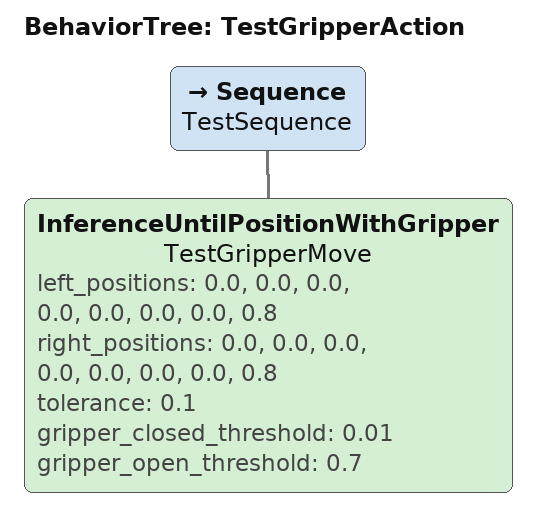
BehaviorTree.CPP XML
<?xml version="1.0" encoding="UTF-8"?>
<root BTCPP_format="3" main_tree_to_execute="TestGripperAction">
  <BehaviorTree ID="TestGripperAction">
    <Sequence name="TestSequence">
      <InferenceUntilPositionWithGripper name="TestGripperMove"
        left_positions="0.0, 0.0, 0.0, 0.0, 0.0, 0.0, 0.0, 0.8"
        right_positions="0.0, 0.0, 0.0, 0.0, 0.0, 0.0, 0.0, 0.8"
        tolerance="0.1"
        gripper_closed_threshold="0.01"
        gripper_open_threshold="0.7"/>
    </Sequence>
  </BehaviorTree>
</root>
